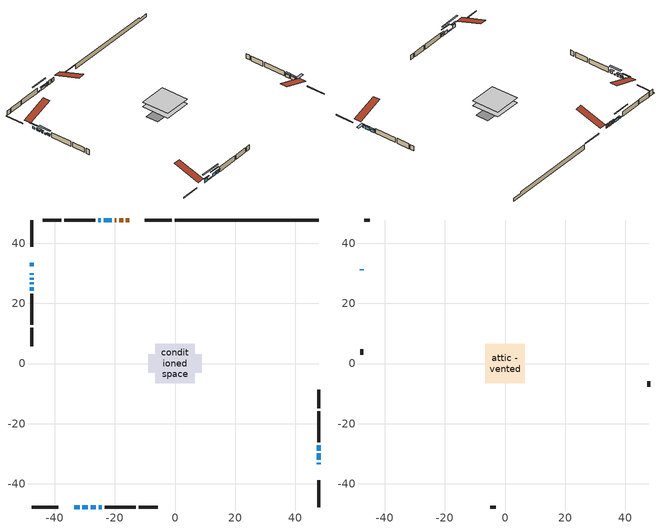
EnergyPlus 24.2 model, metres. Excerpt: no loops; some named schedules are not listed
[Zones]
conditioned space
 floor outside (Floor1 construction): -3.77,-3.77 -3.77,3.77 3.77,3.77 3.77,-3.77 z0.46
 floor adiabatic (AdiabaticFloorConstruction): -6.61,-6.61 -6.61,6.61 6.61,6.61 6.61,-6.61 z0.46
 floor foundation (Slab1 construction): -8.83,-3.14 -8.83,3.14 8.83,3.14 8.83,-3.14 z-1.83
 wall outside (RimJoist1 construction): -1.07,47.72 -10.04,47.72 / -47.72,-47.72 -38.75,-47.72 / -47.72,47.72 -47.72,38.75 / 47.72,-47.72 47.72,-38.75 z0.46:0.76
 wall outside (AdiabaticWallConstruction 1): -15.29,47.72 -16.34,47.72 / -17.26,47.72 -18.58,47.72 / -19.5,47.72 -20.12,47.72 z0.46:2.49
 wall outside (AdiabaticWallConstruction): 47.72,-33.49 47.72,-32.98 z0.46:2.09; -21.04,47.72 -23.72,47.72 / -47.72,28.6 -47.72,27.88 / -47.72,25.39 -47.72,24.17 z0.46:1.5; -33.49,-47.72 -31.69,-47.72 z0.46:2.14; -47.72,33.49 -47.72,32.27 z0.46:1.48; -24.64,47.72 -25.53,47.72 / -30.76,-47.72 -28.98,-47.72 / -47.72,26.96 -47.72,26.32 z0.46:1.02; -47.72,30.04 -47.72,29.52 / -25.34,-47.72 -24.32,-47.72 z0.46:1.38; 47.72,-32.06 47.72,-29.87 / 47.72,-28.94 47.72,-27.19 / -28.05,-47.72 -26.27,-47.72 z0.46:2.06
 wall outside (Wall1 construction): -26.46,47.72 -36.84,47.72 / -23.4,-47.72 -13.02,-47.72 / -47.72,23.24 -47.72,12.87 / 47.72,-26.26 47.72,-15.88 z0.46:2.9
 wall outside (Wall2 construction): -37.77,47.72 -44.05,47.72 / -12.09,-47.72 -5.81,-47.72 / -47.72,11.94 -47.72,5.66 / 47.72,-14.95 47.72,-8.68 z0.46:2.9
 wall foundation (FoundationWall1 construction): -0.14,47.72,-1.83 -0.14,47.72,0.46 42.93,47.72,0.46 42.93,47.72,-0.34 47.72,47.72,-0.34 47.72,47.72,-1.83
 window (WindowConstruction 7): 47.72,-33.49 47.72,-32.98 z0.46:2.08
 window (WindowConstruction 4): -21.04,47.72 -23.71,47.72 z0.46:1.5
 window (WindowConstruction 5): -33.49,-47.72 -31.69,-47.72 z0.46:2.14
 window (WindowConstruction 6): -47.72,33.49 -47.72,32.27 z0.46:1.47
 window (WindowConstruction 10): -24.64,47.72 -25.53,47.72 z0.46:1.02
 window (WindowConstruction 11): -30.76,-47.72 -28.98,-47.72 z0.46:1.02
 window (WindowConstruction 8): -47.72,30.03 -47.72,29.52 z0.46:1.37
 window (WindowConstruction 12): -47.72,28.6 -47.72,27.89 z0.46:1.5
 window (WindowConstruction 13): -47.72,26.96 -47.72,26.32 z0.46:1.02
 window (WindowConstruction): 47.72,-32.05 47.72,-29.87 z0.46:2.06
 window (WindowConstruction 1): 47.72,-28.94 47.72,-27.19 z0.46:2.06
 window (WindowConstruction 2): -28.05,-47.72 -26.27,-47.72 z0.46:2.06
 window (WindowConstruction 3): -47.72,25.39 -47.72,24.17 z0.46:1.5
 window (WindowConstruction 9): -25.34,-47.72 -24.32,-47.72 z0.46:1.37
 door (Door): -15.29,47.72 -16.34,47.72 z0.46:2.49
 door (Door 1): -17.26,47.72 -18.57,47.72 z0.46:2.49
 door (Door 2): -19.5,47.72 -20.11,47.72 z0.46:2.49
 ceiling adiabatic (AdiabaticFloorConstruction): 6.61,-6.61 6.61,6.61 -6.61,6.61 -6.61,-6.61 z0.46
attic - vented
 floor to conditioned space (Floor2 construction Reversed): -6.61,-6.61 -6.61,6.61 6.61,6.61 6.61,-6.61 z2.9
 wall outside (AdiabaticWallConstruction): -47.72,31.35 -47.72,30.96 z0.46:1.68
 wall outside (Wall3 construction): -44.97,47.72 -46.79,47.72 / -4.88,-47.72 -3.07,-47.72 / -47.72,4.73 -47.72,2.92 / 47.72,-7.75 47.72,-5.93 z0.46:2.9
 window (WindowConstruction 14): -47.72,31.34 -47.72,30.96 z0.46:1.68
 roof outside (Roof1 construction): -14.36,47.72,2.9 -14.36,34.83,7.19 -10.97,34.83,7.19 -10.97,47.72,2.9; -34.42,-47.72,2.9 -34.42,-34.83,7.19 -37.82,-34.83,7.19 -37.82,-47.72,2.9; -47.72,34.42,2.9 -34.83,34.42,7.19 -34.83,37.82,7.19 -47.72,37.82,2.9; 47.72,-34.42,2.9 34.83,-34.42,7.19 34.83,-37.82,7.19 47.72,-37.82,2.9
shading: 47.72,-32.69 47.72,-33.79 51.38,-33.79 51.38,-32.69 z2.38; -24.17,47.72 -20.58,47.72 -20.58,48.02 -24.17,48.02 z1.96; -31.08,-47.72 -34.1,-47.72 -34.1,-48.18 -31.08,-48.18 z2.75; -47.72,30.75 -47.72,35.01 -48.02,35.01 -48.02,30.75 z3; -29.49,47.72 -20.68,47.72 -20.68,48.02 -29.49,48.02 z4.98; -24.71,-47.72 -35.03,-47.72 -35.03,-48.18 -24.71,-48.18 z5.29; -47.72,28.92 -47.72,30.64 -48.48,30.64 -48.48,28.92 z1.98; -47.72,27.59 -47.72,28.89 -48.48,28.89 -48.48,27.59 z1.8; -47.72,23.58 -47.72,29.7 -48.48,29.7 -48.48,23.58 z3.76; 47.72,-29.57 47.72,-32.35 48.48,-32.35 48.48,-29.57 z2.36; 47.72,-26.89 47.72,-29.24 48.48,-29.24 48.48,-26.89 z2.36; -24.44,-47.72 -29.88,-47.72 -29.88,-48.18 -24.44,-48.18 z3.89; -47.72,23.87 -47.72,25.69 -48.48,25.69 -48.48,23.87 z1.8; -23.57,-47.72 -26.1,-47.72 -26.1,-48.18 -23.57,-48.18 z2.13
[Building]
Building 1: Terrain=Suburbs
[Site:Location]
Bathurst AP_NB: Latitude {deg}=47.63; Longitude {deg}=-65.74; Time Zone {hr}=-4; Elevation {m}=59; Keep Site Location Information=Yes
[Site:GroundTemperature:Shallow]
0.0375368, -2.14911, -2.32423, -1.28655, 2.87914, 7.02543, 10.62, 12.8971, 13.0906, 11.2385, 7.7356, 3.71651
[Site:WaterMainsTemperature]
Calculation Method=Schedule; Temperature Schedule=mains temperature schedule
[Material] Roughness=Rough; Thermal Absorptance=0.9
Name | Thickness {m} | Conductivity {W/m-K} | Density {kg/m3} | Specific Heat {J/kg-K} | Solar Absorptance | Visible Absorptance
asphalt or fiberglass shingles | 0.00635 | 0.162714 | 1121.4 | 1465.45 | 0.4 | 0.4
ceiling loosefill ins | 0.169333 | 0.0480833 | 16.02 | 1046.75 | 0.7 | 0.7
ceiling stud and cavity | 0.1397 | 0.117711 | 65.682 | 1177.47 | 0.7 | 0.7
concrete 4.0 in. | 0.1016 | 1.803125 | 2242.8 | 837.4 | 0.7 | 0.7
concrete 8.0 in. | 0.2032 | 1.803125 | 2242.8 | 837.4 | 0.7 | 0.7
door material | 0.04445 | 0.0451087 | 512.64 | 1214.23 | 0.7 | 0.7
exterior vertical ins | 0.0236627 | 0.029427 | 32.04 | 1214.23 | 0.7 | 0.7
floor covering | 0.0127 | 0.0433444 | 54.468 | 1339.84 | 0.6 | 0.6
floor rigid ins; wall rigid ins 1 | 0.512978 | 0.029427 | 32.04 | 1214.23 | 0.7 | 0.7
floor stud and cavity | 0.1397 | 0.076345 | 92.3553 | 1139.71 | 0.7 | 0.7
floor stud and cavity 1 | 0.1397 | 1.75129 | 37.0049 | 1207.88 | 0.7 | 0.7
furniture material conditioned space 1 | 0.1524 | 0.115458 | 640.8 | 1214.23 | 0.6 | 0.6
gypsum board | 0.0127 | 0.160291 | 801 | 837.4 | 0.6 | 0.6
gypsum board 1 | 0.0127 | 0.160291 | 801 | 837.4 | 0.7 | 0.7
osb sheathing 0.5 in. | 0.0127 | 0.115458 | 512.64 | 1214.23 | 0.7 | 0.7
osb sheathing 0.75 in. | 0.01905 | 0.115458 | 512.64 | 1214.23 | 0.7 | 0.7
osb sheathing 2.0 in. | 0.0508 | 0.115458 | 512.64 | 1214.23 | 0.7 | 0.7
rim joist stud and cavity | 0.0508 | 0.0878021 | 125.044 | 1163.47 | 0.6 | 0.6
wall rigid ins | 0.051816 | 0.029427 | 32.04 | 1214.23 | 0.7 | 0.7
wall stud and cavity | 0.1397 | 0.0917207 | 139.0536 | 1170.24 | 0.7 | 0.7
wall stud and cavity 1 | 0.1397 | 0.205543 | 139.0536 | 1170.24 | 0.7 | 0.7
wall stud and cavity 2 | 0.0889 | 6.9971 | 50.32683 | 1063.81 | 0.6 | 0.6
wall stud and cavity 3 | 0.0889 | 0.380278 | 52.3479 | 1209.89 | 0.7 | 0.7
wall stud and cavity 4 | 0.0889 | 0.391764 | 83.0341 | 1211.67 | 0.7 | 0.7
wood siding | 0.0254 | 0.102417 | 544.68 | 1172.36 | 0.4 | 0.4
wood siding 1 | 0.00254 | 0.102417 | 544.68 | 1172.36 | 0.4 | 0.4
wood siding 2; wood siding 3; wood siding 4 | 0.0254 | 0.102417 | 544.68 | 1172.36 | 0.7 | 0.7
[WindowMaterial:SimpleGlazingSystem]
Name | U-Factor {W/m2-K} | Solar Heat Gain Coefficient
WindowMaterial | 2.96619 | 0.58
WindowMaterial 1 | 2.94348 | 0.62
WindowMaterial 10 | 3.02126 | 0.5
WindowMaterial 11 | 3.07407 | 0.4
WindowMaterial 2 | 2.97698 | 0.56
WindowMaterial 3 | 2.99117 | 0.55
WindowMaterial 4 | 3.01275 | 0.52
WindowMaterial 5 | 2.94007 | 0.62
WindowMaterial 6 | 2.992306 | 0.55
WindowMaterial 7 | 3.02013 | 0.49
WindowMaterial 8 | 3.04681 | 0.44
WindowMaterial 9 | 3.04398 | 0.45
[Construction]
AdiabaticFloorConstruction: floor stud and cavity 1, floor rigid ins, osb sheathing 0.75 in., floor covering
AdiabaticWallConstruction: wood siding 3, wall rigid ins 1, wall stud and cavity 3, gypsum board
AdiabaticWallConstruction 1: wood siding 4, wall rigid ins 1, wall stud and cavity 3, gypsum board
Door; Door 1; Door 2: door material
Floor1 construction: floor stud and cavity, osb sheathing 0.75 in., floor covering
Floor2 construction Reversed: gypsum board, ceiling stud and cavity, ceiling loosefill ins
FoundationWall1 construction: concrete 8.0 in., gypsum board 1
furniture construction conditioned space 1: furniture material conditioned space 1
PartitionWallConstruction: gypsum board, wall stud and cavity 4, gypsum board
RimJoist1 construction: wood siding 2, osb sheathing 2.0 in., rim joist stud and cavity
Roof1 construction: asphalt or fiberglass shingles
Slab1 construction: concrete 4.0 in.
Wall1 construction: wood siding, osb sheathing 0.5 in., wall stud and cavity, gypsum board
Wall2 construction: wood siding, wall rigid ins, osb sheathing 0.5 in., wall stud and cavity 1, gypsum board
Wall3 construction: wood siding 1, wall stud and cavity 2
WindowConstruction: WindowMaterial
WindowConstruction 1: WindowMaterial 1
WindowConstruction 10; WindowConstruction 11: WindowMaterial 9
WindowConstruction 12: WindowMaterial 10
WindowConstruction 13: WindowMaterial 11
WindowConstruction 14; WindowConstruction 8; WindowConstruction 9: WindowMaterial 8
WindowConstruction 2: WindowMaterial 2
WindowConstruction 3: WindowMaterial 3
WindowConstruction 4: WindowMaterial 4
WindowConstruction 5: WindowMaterial 5
WindowConstruction 6: WindowMaterial 6
WindowConstruction 7: WindowMaterial 7
[Zone] Multiplier=1; Part of Total Floor Area=Yes
Name | Volume {m3}
attic - vented | 122.044
conditioned space | 726.8
[Space]
Name | Zone | Volume {m3}
attic - vented 1 | attic - vented | 122.044
conditioned space 1 | conditioned space | 726.8
[ZoneInfiltration:EffectiveLeakageArea]
infil attic - vented 1: Zone or Space=attic - vented 1; Schedule=Always On Discrete; Effective Air Leakage Area {cm2}=7001.2; Stack Coefficient=0.000468359; Wind Coefficient=1.46221e-05
[ZoneMixing]
whole house fan mix: Zone or Space=attic - vented; Schedule=Always On Continuous; Design Flow Rate Calculation Method=Flow/Zone; Design Flow Rate {m3/s}=0; Source Zone or Space=conditioned space
[SurfaceProperty:ExposedFoundationPerimeter]
Slab1: Exposed Perimeter Calculation Method=TotalExposedPerimeter; Total Exposed Perimeter {m}=47.855
[InternalMass] Zone or ZoneList=conditioned space; Space or SpaceList=conditioned space 1
Name | Construction | Surface Area {m2}
furniture mass conditioned space 1 | furniture construction conditioned space 1 | 137.06
partition wall mass | PartitionWallConstruction | 342.65
[Lights]
interior lighting: Zone or ZoneList or Space or SpaceList=conditioned space 1; Schedule=interior lighting schedule; Design Level Calculation Method=LightingLevel; Lighting Level {W}=343.2; Return Air Fraction=0; Fraction Radiant=0.6; Fraction Visible=0.2; Fraction Replaceable=1
[People]
occupants: Zone or ZoneList or Space or SpaceList=conditioned space 1; Number of People Schedule=occupants schedule; Number of People Calculation Method=People; Number of People=3; Fraction Radiant=0.314171; Sensible Heat Fraction=0.56303; Activity Level Schedule=occupants activity schedule; Carbon Dioxide Generation Rate {m3/s-W}=0; Enable ASHRAE 55 Comfort Warnings=No; Mean Radiant Temperature Calculation Type=EnclosureAveraged
[ElectricEquipment] Zone or ZoneList or Space or SpaceList=conditioned space 1; Design Level Calculation Method=EquipmentLevel
Name | Schedule | Design Level {W} | Fraction Latent | Fraction Radiant | Fraction Lost
clothes dryer | clothes dryer schedule | 140.772 | 0.015 | 0.081 | 0.85
clothes washer | clothes washer schedule | 32.1985 | 0.03 | 0.162 | 0.7
cooking range | cooking range schedule | 215.147 | 0.08 | 0.432 | 0.2
dishwasher | dishwasher schedule | 66.8632 | 0.3 | 0.18 | 0.4
fridge | fridge schedule | 72.9452 | 0 | 0.6 | 0
mech vent bath fan 0 | mech vent bath fan 0 schedule | 50.2 | 0 | 0 | 1
mech vent bath fan 1 | mech vent bath fan 1 schedule | 50.2 | 0 | 0 | 1
mech vent bath fan 2 | mech vent bath fan 2 schedule | 50.2 | 0 | 0 | 1
mech vent house fan | mech vent house fan schedule | 0 | 0 | 0 | 1
mech vent house fan cfis | mech vent house fan cfis schedule | 0 | 0 | 0 | 0
mech vent range fan 0 | mech vent range fan 0 schedule | 57 | 0 | 0 | 1
misc plug loads | misc plug loads schedule | 494.7 | 0.045 | 0.513 | 0.1
whole house fan | Always On Discrete | 0 | 0 | 0 | 1
[OtherEquipment] Zone or ZoneList or Space or SpaceList=conditioned space 1; Design Level Calculation Method=EquipmentLevel
Name | Fuel Type | Schedule | Design Level {W} | Fraction Latent | Fraction Radiant | Fraction Lost
clothes dryer 1 | Electricity | clothes dryer schedule | 0 | 0.015 | 0.081 | 0.85
cooking range 1 | Electricity | cooking range schedule | 0 | 0.08 | 0.432 | 0.2
general water use latent | None | general water use schedule | 62.594 | 1 | 0 | 0
general water use sensible | None | general water use schedule | -61.6891 | 0 | 0.6 | 0
mech vent house fan latent load | None | Always On Discrete | 0 | 1 | 0 | 0
mech vent house fan sensible load | None | Always On Discrete | 0 | 0 | 0 | 0
water heater energy adjustment1 | Electricity | Always On Discrete | 0.01 | 0 | 0 | 1
[ZoneInfiltration:DesignFlowRate] Zone or ZoneList or Space or SpaceList=conditioned space 1; Schedule=Always On Discrete; Design Flow Rate Calculation Method=Flow/Zone; Design Flow Rate {m3/s}=0
infil flow; natural vent flow; whole house fan flow
[ZoneControl:Thermostat]
conditioned space Thermostat: Zone or ZoneList=conditioned space; Control Type Schedule=conditioned space Thermostat Schedule; Control 1=conditioned space temperature setpoint; Temperature Difference Between Cutout And Setpoint {deltaC}=0
[ThermostatSetpoint:DualSetpoint]
conditioned space temperature setpoint: Heating Setpoint Temperature Schedule=heating setpoint; Cooling Setpoint Temperature Schedule=cooling setpoint
[Zone equipment]
conditioned space: electric baseboard
[Foundation:Kiva]
Foundation Kiva 1: Initial Indoor Air Temperature {C}=18; Wall Height Above Grade {m}=0.460004; Wall Depth Below Slab {m}=0.2032; Custom Block Material Name 1=exterior vertical ins; Custom Block Depth 1 {m}=2.28999; Custom Block X Position 1 {m}=0.2159; Custom Block Z Position 1 {m}=0
[Foundation:Kiva:Settings]
Soil Conductivity {W/m-K}=0.849921; Soil Density {kg/m3}=1842.3; Soil Specific Heat {J/kg-K}=418.7; Ground Solar Absorptivity=0.9; Ground Thermal Absorptivity=0.9; Ground Surface Roughness {m}=0.03; Far-Field Width {m}=40; Deep-Ground Boundary Condition=ZeroFlux; Deep-Ground Depth {m}=40; Minimum Cell Dimension {m}=0.2; Maximum Cell Growth Coefficient=3; Simulation Timestep=Timestep
[Exterior:Lights]
exterior lighting: Schedule=exterior lighting schedule; Design Level {W}=75.6
[EnergyManagementSystem:Sensor] Output:Variable or Output:Meter Index Key=conditioned space
Name | Output:Variable or Output:Meter
conditioned_space_clg_unmet_s | Zone Cooling Setpoint Not Met Time
conditioned_space_htg_unmet_s | Zone Heating Setpoint Not Met Time
fridge_tin_s; tin_s; tin_s_1 | Zone Mean Air Temperature
tout_s | Zone Outdoor Air Drybulb Temperature
win_s | Zone Air Humidity Ratio
[Schedule:Constant]
Name | Hourly Value
Always On Continuous; mech vent house fan schedule; mech vent house fan cfis schedule; Always On Discrete | 1
occupants activity schedule | 117.228
fridge schedule | 0
[Schedule:Week:Daily]
interior lighting schedule Week Rule - Jan1-Jan27: interior lighting schedule day, interior lighting schedule day, interior lighting schedule day, interior lighting schedule day, interior lighting schedule day, interior lighting schedule day, interior lighting schedule day, interior lighting schedule default day, interior lighting schedule default day, interior lighting schedule default day, interior lighting schedule default day, interior lighting schedule default day
interior lighting schedule Week Rule - Jan28-Feb3: interior lighting schedule day, interior lighting schedule day, interior lighting schedule day, interior lighting schedule day, interior lighting schedule day 1, interior lighting schedule day 1, interior lighting schedule day 1, interior lighting schedule default day, interior lighting schedule default day, interior lighting schedule default day, interior lighting schedule default day, interior lighting schedule default day
interior lighting schedule Week Rule - Feb4-Feb24: interior lighting schedule day 1, interior lighting schedule day 1, interior lighting schedule day 1, interior lighting schedule day 1, interior lighting schedule day 1, interior lighting schedule day 1, interior lighting schedule day 1, interior lighting schedule default day, interior lighting schedule default day, interior lighting schedule default day, interior lighting schedule default day, interior lighting schedule default day
interior lighting schedule Week Rule - Feb25-Mar3: interior lighting schedule day 1, interior lighting schedule day 1, interior lighting schedule day 1, interior lighting schedule day 1, interior lighting schedule day 2, interior lighting schedule day 2, interior lighting schedule day 2, interior lighting schedule default day, interior lighting schedule default day, interior lighting schedule default day, interior lighting schedule default day, interior lighting schedule default day
interior lighting schedule Week Rule - Mar4-Mar31: interior lighting schedule day 2, interior lighting schedule day 2, interior lighting schedule day 2, interior lighting schedule day 2, interior lighting schedule day 2, interior lighting schedule day 2, interior lighting schedule day 2, interior lighting schedule default day, interior lighting schedule default day, interior lighting schedule default day, interior lighting schedule default day, interior lighting schedule default day
interior lighting schedule Week Rule - Apr1-Apr28: interior lighting schedule day 3, interior lighting schedule day 3, interior lighting schedule day 3, interior lighting schedule day 3, interior lighting schedule day 3, interior lighting schedule day 3, interior lighting schedule day 3, interior lighting schedule default day, interior lighting schedule default day, interior lighting schedule default day, interior lighting schedule default day, interior lighting schedule default day
interior lighting schedule Week Rule - Apr29-May5: interior lighting schedule day 3, interior lighting schedule day 3, interior lighting schedule day 4, interior lighting schedule day 4, interior lighting schedule day 4, interior lighting schedule day 4, interior lighting schedule day 4, interior lighting schedule default day, interior lighting schedule default day, interior lighting schedule default day, interior lighting schedule default day, interior lighting schedule default day
interior lighting schedule Week Rule - May6-May26: interior lighting schedule day 4, interior lighting schedule day 4, interior lighting schedule day 4, interior lighting schedule day 4, interior lighting schedule day 4, interior lighting schedule day 4, interior lighting schedule day 4, interior lighting schedule default day, interior lighting schedule default day, interior lighting schedule default day, interior lighting schedule default day, interior lighting schedule default day
interior lighting schedule Week Rule - May27-Jun2: interior lighting schedule day 4, interior lighting schedule day 4, interior lighting schedule day 4, interior lighting schedule day 4, interior lighting schedule day 4, interior lighting schedule day 5, interior lighting schedule day 5, interior lighting schedule default day, interior lighting schedule default day, interior lighting schedule default day, interior lighting schedule default day, interior lighting schedule default day
interior lighting schedule Week Rule - Jun3-Jun30: interior lighting schedule day 5, interior lighting schedule day 5, interior lighting schedule day 5, interior lighting schedule day 5, interior lighting schedule day 5, interior lighting schedule day 5, interior lighting schedule day 5, interior lighting schedule default day, interior lighting schedule default day, interior lighting schedule default day, interior lighting schedule default day, interior lighting schedule default day
interior lighting schedule Week Rule - Jul1-Jul28: interior lighting schedule day 6, interior lighting schedule day 6, interior lighting schedule day 6, interior lighting schedule day 6, interior lighting schedule day 6, interior lighting schedule day 6, interior lighting schedule day 6, interior lighting schedule default day, interior lighting schedule default day, interior lighting schedule default day, interior lighting schedule default day, interior lighting schedule default day
interior lighting schedule Week Rule - Jul29-Aug4: interior lighting schedule day 6, interior lighting schedule day 6, interior lighting schedule day 6, interior lighting schedule day 7, interior lighting schedule day 7, interior lighting schedule day 7, interior lighting schedule day 7, interior lighting schedule default day, interior lighting schedule default day, interior lighting schedule default day, interior lighting schedule default day, interior lighting schedule default day
interior lighting schedule Week Rule - Aug5-Aug25: interior lighting schedule day 7, interior lighting schedule day 7, interior lighting schedule day 7, interior lighting schedule day 7, interior lighting schedule day 7, interior lighting schedule day 7, interior lighting schedule day 7, interior lighting schedule default day, interior lighting schedule default day, interior lighting schedule default day, interior lighting schedule default day, interior lighting schedule default day
interior lighting schedule Week Rule - Aug26-Sep1: interior lighting schedule day 7, interior lighting schedule day 7, interior lighting schedule day 7, interior lighting schedule day 7, interior lighting schedule day 7, interior lighting schedule day 7, interior lighting schedule day 8, interior lighting schedule default day, interior lighting schedule default day, interior lighting schedule default day, interior lighting schedule default day, interior lighting schedule default day
interior lighting schedule Week Rule - Sep2-Sep29: interior lighting schedule day 8, interior lighting schedule day 8, interior lighting schedule day 8, interior lighting schedule day 8, interior lighting schedule day 8, interior lighting schedule day 8, interior lighting schedule day 8, interior lighting schedule default day, interior lighting schedule default day, interior lighting schedule default day, interior lighting schedule default day, interior lighting schedule default day
interior lighting schedule Week Rule - Sep30-Oct6: interior lighting schedule day 8, interior lighting schedule day 9, interior lighting schedule day 9, interior lighting schedule day 9, interior lighting schedule day 9, interior lighting schedule day 9, interior lighting schedule day 9, interior lighting schedule default day, interior lighting schedule default day, interior lighting schedule default day, interior lighting schedule default day, interior lighting schedule default day
interior lighting schedule Week Rule - Oct7-Oct27: interior lighting schedule day 9, interior lighting schedule day 9, interior lighting schedule day 9, interior lighting schedule day 9, interior lighting schedule day 9, interior lighting schedule day 9, interior lighting schedule day 9, interior lighting schedule default day, interior lighting schedule default day, interior lighting schedule default day, interior lighting schedule default day, interior lighting schedule default day
interior lighting schedule Week Rule - Oct28-Nov3: interior lighting schedule day 9, interior lighting schedule day 9, interior lighting schedule day 9, interior lighting schedule day 9, interior lighting schedule day 10, interior lighting schedule day 10, interior lighting schedule day 10, interior lighting schedule default day, interior lighting schedule default day, interior lighting schedule default day, interior lighting schedule default day, interior lighting schedule default day
interior lighting schedule Week Rule - Nov4-Nov24: interior lighting schedule day 10, interior lighting schedule day 10, interior lighting schedule day 10, interior lighting schedule day 10, interior lighting schedule day 10, interior lighting schedule day 10, interior lighting schedule day 10, interior lighting schedule default day, interior lighting schedule default day, interior lighting schedule default day, interior lighting schedule default day, interior lighting schedule default day
interior lighting schedule Week Rule - Nov25-Dec1: interior lighting schedule day 10, interior lighting schedule day 10, interior lighting schedule day 10, interior lighting schedule day 10, interior lighting schedule day 10, interior lighting schedule day 10, interior lighting schedule day 11, interior lighting schedule default day, interior lighting schedule default day, interior lighting schedule default day, interior lighting schedule default day, interior lighting schedule default day
interior lighting schedule Week Rule - Dec2-Dec31: interior lighting schedule day 11, interior lighting schedule day 11, interior lighting schedule day 11, interior lighting schedule day 11, interior lighting schedule day 11, interior lighting schedule day 11, interior lighting schedule day 11, interior lighting schedule default day, interior lighting schedule default day, interior lighting schedule default day, interior lighting schedule default day, interior lighting schedule default day
occupants schedule Week Rule - Jan1-Dec31: occupants schedule day, occupants schedule day, occupants schedule day, occupants schedule day, occupants schedule day, occupants schedule day, occupants schedule day, occupants schedule default day, occupants schedule default day, occupants schedule default day, occupants schedule default day, occupants schedule default day
clothes dryer schedule Week Rule - Jan1-Dec31: clothes dryer schedule day, clothes dryer schedule day, clothes dryer schedule day, clothes dryer schedule day, clothes dryer schedule day, clothes dryer schedule day, clothes dryer schedule day, clothes dryer schedule default day, clothes dryer schedule default day, clothes dryer schedule default day, clothes dryer schedule default day, clothes dryer schedule default day
clothes washer schedule Week Rule - Jan1-Dec31: clothes washer schedule day, clothes washer schedule day, clothes washer schedule day, clothes washer schedule day, clothes washer schedule day, clothes washer schedule day, clothes washer schedule day, clothes washer schedule default day, clothes washer schedule default day, clothes washer schedule default day, clothes washer schedule default day, clothes washer schedule default day
cooking range schedule Week Rule - Jan1-Dec31: cooking range schedule day, cooking range schedule day, cooking range schedule day, cooking range schedule day, cooking range schedule day, cooking range schedule day, cooking range schedule day, cooking range schedule default day, cooking range schedule default day, cooking range schedule default day, cooking range schedule default day, cooking range schedule default day
dishwasher schedule Week Rule - Jan1-Dec31: dishwasher schedule day, dishwasher schedule day, dishwasher schedule day, dishwasher schedule day, dishwasher schedule day, dishwasher schedule day, dishwasher schedule day, dishwasher schedule default day, dishwasher schedule default day, dishwasher schedule default day, dishwasher schedule default day, dishwasher schedule default day
mech vent bath fan 0 schedule Week Rule - Jan1-Dec31: mech vent bath fan 0 schedule day, mech vent bath fan 0 schedule day, mech vent bath fan 0 schedule day, mech vent bath fan 0 schedule day, mech vent bath fan 0 schedule day, mech vent bath fan 0 schedule day, mech vent bath fan 0 schedule day, mech vent bath fan 0 schedule default day, mech vent bath fan 0 schedule default day, mech vent bath fan 0 schedule default day, mech vent bath fan 0 schedule default day, mech vent bath fan 0 schedule default day
mech vent bath fan 1 schedule Week Rule - Jan1-Dec31: mech vent bath fan 1 schedule day, mech vent bath fan 1 schedule day, mech vent bath fan 1 schedule day, mech vent bath fan 1 schedule day, mech vent bath fan 1 schedule day, mech vent bath fan 1 schedule day, mech vent bath fan 1 schedule day, mech vent bath fan 1 schedule default day, mech vent bath fan 1 schedule default day, mech vent bath fan 1 schedule default day, mech vent bath fan 1 schedule default day, mech vent bath fan 1 schedule default day
mech vent bath fan 2 schedule Week Rule - Jan1-Dec31: mech vent bath fan 2 schedule day, mech vent bath fan 2 schedule day, mech vent bath fan 2 schedule day, mech vent bath fan 2 schedule day, mech vent bath fan 2 schedule day, mech vent bath fan 2 schedule day, mech vent bath fan 2 schedule day, mech vent bath fan 2 schedule default day, mech vent bath fan 2 schedule default day, mech vent bath fan 2 schedule default day, mech vent bath fan 2 schedule default day, mech vent bath fan 2 schedule default day
mech vent range fan 0 schedule Week Rule - Jan1-Dec31: mech vent range fan 0 schedule day, mech vent range fan 0 schedule day, mech vent range fan 0 schedule day, mech vent range fan 0 schedule day, mech vent range fan 0 schedule day, mech vent range fan 0 schedule day, mech vent range fan 0 schedule day, mech vent range fan 0 schedule default day, mech vent range fan 0 schedule default day, mech vent range fan 0 schedule default day, mech vent range fan 0 schedule default day, mech vent range fan 0 schedule default day
misc plug loads schedule Week Rule - Jan1-Dec31: misc plug loads schedule day, misc plug loads schedule day, misc plug loads schedule day, misc plug loads schedule day, misc plug loads schedule day, misc plug loads schedule day, misc plug loads schedule day, misc plug loads schedule default day, misc plug loads schedule default day, misc plug loads schedule default day, misc plug loads schedule default day, misc plug loads schedule default day
general water use schedule Week Rule - Jan1-Dec31: general water use schedule day, general water use schedule day, general water use schedule day, general water use schedule day, general water use schedule day, general water use schedule day, general water use schedule day, general water use schedule default day, general water use schedule default day, general water use schedule default day, general water use schedule default day, general water use schedule default day
exterior lighting schedule Week Rule - Jan1-Jan27: exterior lighting schedule day, exterior lighting schedule day, exterior lighting schedule day, exterior lighting schedule day, exterior lighting schedule day, exterior lighting schedule day, exterior lighting schedule day, exterior lighting schedule default day, exterior lighting schedule default day, exterior lighting schedule default day, exterior lighting schedule default day, exterior lighting schedule default day
exterior lighting schedule Week Rule - Jan28-Feb3: exterior lighting schedule day, exterior lighting schedule day, exterior lighting schedule day, exterior lighting schedule day, exterior lighting schedule day 1, exterior lighting schedule day 1, exterior lighting schedule day 1, exterior lighting schedule default day, exterior lighting schedule default day, exterior lighting schedule default day, exterior lighting schedule default day, exterior lighting schedule default day
exterior lighting schedule Week Rule - Feb4-Feb24: exterior lighting schedule day 1, exterior lighting schedule day 1, exterior lighting schedule day 1, exterior lighting schedule day 1, exterior lighting schedule day 1, exterior lighting schedule day 1, exterior lighting schedule day 1, exterior lighting schedule default day, exterior lighting schedule default day, exterior lighting schedule default day, exterior lighting schedule default day, exterior lighting schedule default day
exterior lighting schedule Week Rule - Feb25-Mar3: exterior lighting schedule day 1, exterior lighting schedule day 1, exterior lighting schedule day 1, exterior lighting schedule day 1, exterior lighting schedule day 2, exterior lighting schedule day 2, exterior lighting schedule day 2, exterior lighting schedule default day, exterior lighting schedule default day, exterior lighting schedule default day, exterior lighting schedule default day, exterior lighting schedule default day
exterior lighting schedule Week Rule - Mar4-Mar31: exterior lighting schedule day 2, exterior lighting schedule day 2, exterior lighting schedule day 2, exterior lighting schedule day 2, exterior lighting schedule day 2, exterior lighting schedule day 2, exterior lighting schedule day 2, exterior lighting schedule default day, exterior lighting schedule default day, exterior lighting schedule default day, exterior lighting schedule default day, exterior lighting schedule default day
exterior lighting schedule Week Rule - Apr1-Apr28: exterior lighting schedule day 3, exterior lighting schedule day 3, exterior lighting schedule day 3, exterior lighting schedule day 3, exterior lighting schedule day 3, exterior lighting schedule day 3, exterior lighting schedule day 3, exterior lighting schedule default day, exterior lighting schedule default day, exterior lighting schedule default day, exterior lighting schedule default day, exterior lighting schedule default day
exterior lighting schedule Week Rule - Apr29-May5: exterior lighting schedule day 3, exterior lighting schedule day 3, exterior lighting schedule day 4, exterior lighting schedule day 4, exterior lighting schedule day 4, exterior lighting schedule day 4, exterior lighting schedule day 4, exterior lighting schedule default day, exterior lighting schedule default day, exterior lighting schedule default day, exterior lighting schedule default day, exterior lighting schedule default day
exterior lighting schedule Week Rule - May6-May26: exterior lighting schedule day 4, exterior lighting schedule day 4, exterior lighting schedule day 4, exterior lighting schedule day 4, exterior lighting schedule day 4, exterior lighting schedule day 4, exterior lighting schedule day 4, exterior lighting schedule default day, exterior lighting schedule default day, exterior lighting schedule default day, exterior lighting schedule default day, exterior lighting schedule default day
exterior lighting schedule Week Rule - May27-Jun2: exterior lighting schedule day 4, exterior lighting schedule day 4, exterior lighting schedule day 4, exterior lighting schedule day 4, exterior lighting schedule day 4, exterior lighting schedule day 5, exterior lighting schedule day 5, exterior lighting schedule default day, exterior lighting schedule default day, exterior lighting schedule default day, exterior lighting schedule default day, exterior lighting schedule default day
[Schedule:Year]
interior lighting schedule: interior lighting schedule Week Rule - Jan1-Jan27, 1, 1, 1, 27, interior lighting schedule Week Rule - Jan28-Feb3, 1, 28, 2, 3, interior lighting schedule Week Rule - Feb4-Feb24, 2, 4, 2, 24, interior lighting schedule Week Rule - Feb25-Mar3, 2, 25, 3, 3, interior lighting schedule Week Rule - Mar4-Mar31, 3, 4, 3, 31, interior lighting schedule Week Rule - Apr1-Apr28, 4, 1, 4, 28, interior lighting schedule Week Rule - Apr29-May5, 4, 29, 5, 5, interior lighting schedule Week Rule - May6-May26, 5, 6, 5, 26, interior lighting schedule Week Rule - May27-Jun2, 5, 27, 6, 2, interior lighting schedule Week Rule - Jun3-Jun30, 6, 3, 6, 30, interior lighting schedule Week Rule - Jul1-Jul28, 7, 1, 7, 28, interior lighting schedule Week Rule - Jul29-Aug4, 7, 29, 8, 4, interior lighting schedule Week Rule - Aug5-Aug25, 8, 5, 8, 25, interior lighting schedule Week Rule - Aug26-Sep1, 8, 26, 9, 1, interior lighting schedule Week Rule - Sep2-Sep29, 9, 2, 9, 29, interior lighting schedule Week Rule - Sep30-Oct6, 9, 30, 10, 6, interior lighting schedule Week Rule - Oct7-Oct27, 10, 7, 10, 27, interior lighting schedule Week Rule - Oct28-Nov3, 10, 28, 11, 3, interior lighting schedule Week Rule - Nov4-Nov24, 11, 4, 11, 24, interior lighting schedule Week Rule - Nov25-Dec1, 11, 25, 12, 1, interior lighting schedule Week Rule - Dec2-Dec31, 12, 2, 12, 31
occupants schedule: occupants schedule Week Rule - Jan1-Dec31, 1, 1, 12, 31
clothes dryer schedule: clothes dryer schedule Week Rule - Jan1-Dec31, 1, 1, 12, 31
clothes washer schedule: clothes washer schedule Week Rule - Jan1-Dec31, 1, 1, 12, 31
cooking range schedule: cooking range schedule Week Rule - Jan1-Dec31, 1, 1, 12, 31
dishwasher schedule: dishwasher schedule Week Rule - Jan1-Dec31, 1, 1, 12, 31
mech vent bath fan 0 schedule: mech vent bath fan 0 schedule Week Rule - Jan1-Dec31, 1, 1, 12, 31
mech vent bath fan 1 schedule: mech vent bath fan 1 schedule Week Rule - Jan1-Dec31, 1, 1, 12, 31
mech vent bath fan 2 schedule: mech vent bath fan 2 schedule Week Rule - Jan1-Dec31, 1, 1, 12, 31
mech vent range fan 0 schedule: mech vent range fan 0 schedule Week Rule - Jan1-Dec31, 1, 1, 12, 31
misc plug loads schedule: misc plug loads schedule Week Rule - Jan1-Dec31, 1, 1, 12, 31
general water use schedule: general water use schedule Week Rule - Jan1-Dec31, 1, 1, 12, 31
exterior lighting schedule: exterior lighting schedule Week Rule - Jan1-Jan27, 1, 1, 1, 27, exterior lighting schedule Week Rule - Jan28-Feb3, 1, 28, 2, 3, exterior lighting schedule Week Rule - Feb4-Feb24, 2, 4, 2, 24, exterior lighting schedule Week Rule - Feb25-Mar3, 2, 25, 3, 3, exterior lighting schedule Week Rule - Mar4-Mar31, 3, 4, 3, 31, exterior lighting schedule Week Rule - Apr1-Apr28, 4, 1, 4, 28, exterior lighting schedule Week Rule - Apr29-May5, 4, 29, 5, 5, exterior lighting schedule Week Rule - May6-May26, 5, 6, 5, 26, exterior lighting schedule Week Rule - May27-Jun2, 5, 27, 6, 2, exterior lighting schedule Week Rule - Jun3-Jun30, 6, 3, 6, 30, exterior lighting schedule Week Rule - Jul1-Jul28, 7, 1, 7, 28, exterior lighting schedule Week Rule - Jul29-Aug4, 7, 29, 8, 4, exterior lighting schedule Week Rule - Aug5-Aug25, 8, 5, 8, 25, exterior lighting schedule Week Rule - Aug26-Sep1, 8, 26, 9, 1, exterior lighting schedule Week Rule - Sep2-Sep29, 9, 2, 9, 29, exterior lighting schedule Week Rule - Sep30-Oct6, 9, 30, 10, 6, exterior lighting schedule Week Rule - Oct7-Oct27, 10, 7, 10, 27, exterior lighting schedule Week Rule - Oct28-Nov3, 10, 28, 11, 3, exterior lighting schedule Week Rule - Nov4-Nov24, 11, 4, 11, 24, exterior lighting schedule Week Rule - Nov25-Dec1, 11, 25, 12, 1, exterior lighting schedule Week Rule - Dec2-Dec31, 12, 2, 12, 31
[Schedule:Compact]
conditioned space Thermostat Schedule: Through: 12/31, For: AllDays, Until: 24:00, 4
mains temperature schedule: Through: 01/01, For: AllDays, Until: 24:00, 5.18111, Through: 01/02, For: AllDays, Until: 24:00, 5.11, Through: 01/03, For: AllDays, Until: 24:00, 5.04056, Through: 01/04, For: AllDays, Until: 24:00, 4.97167, Through: 01/05, For: AllDays, Until: 24:00, 4.90389, Through: 01/06, For: AllDays, Until: 24:00, 4.83722, Through: 01/07, For: AllDays, Until: 24:00, 4.77167, Through: 01/08, For: AllDays, Until: 24:00, 4.70722, Through: 01/09, For: AllDays, Until: 24:00, 4.64389, Through: 01/10, For: AllDays, Until: 24:00, 4.58167, Through: 01/11, For: AllDays, Until: 24:00, 4.52056, Through: 01/12, For: AllDays, Until: 24:00, 4.46111, Through: 01/13, For: AllDays, Until: 24:00, 4.40222, Through: 01/14, For: AllDays, Until: 24:00, 4.345, Through: 01/15, For: AllDays, Until: 24:00, 4.28889, Through: 01/16, For: AllDays, Until: 24:00, 4.23389, Through: 01/17, For: AllDays, Until: 24:00, 4.18056, Through: 01/18, For: AllDays, Until: 24:00, 4.12833, Through: 01/19, For: AllDays, Until: 24:00, 4.07722, Through: 01/20, For: AllDays, Until: 24:00, 4.02778, Through: 01/21, For: AllDays, Until: 24:00, 3.97944, Through: 01/22, For: AllDays, Until: 24:00, 3.93222, Through: 01/23, For: AllDays, Until: 24:00, 3.88667, Through: 01/24, For: AllDays, Until: 24:00, 3.84278, Through: 01/25, For: AllDays, Until: 24:00, 3.8, Through: 01/26, For: AllDays, Until: 24:00, 3.75889, Through: 01/27, For: AllDays, Until: 24:00, 3.71889, Through: 01/28, For: AllDays, Until: 24:00, 3.68, Through: 01/29, For: AllDays, Until: 24:00, 3.64333, Through: 01/30, For: AllDays, Until: 24:00, 3.60722, Through: 01/31, For: AllDays, Until: 24:00, 3.57333, Through: 02/01, For: AllDays, Until: 24:00, 3.54056, Through: 02/02, For: AllDays, Until: 24:00, 3.50944, Through: 02/03, For: AllDays, Until: 24:00, 3.48, Through: 02/04, For: AllDays, Until: 24:00, 3.45167, Through: 02/05, For: AllDays, Until: 24:00, 3.425, Through: 02/06, For: AllDays, Until: 24:00, 3.39944, Through: 02/07, For: AllDays, Until: 24:00, 3.37611, Through: 02/08, For: AllDays, Until: 24:00, 3.35389, Through: 02/09, For: AllDays, Until: 24:00, 3.33333, Through: 02/10, For: AllDays, Until: 24:00, 3.31444, Through: 02/11, For: AllDays, Until: 24:00, 3.29667, Through: 02/12, For: AllDays, Until: 24:00, 3.28111, Through: 02/13, For: AllDays, Until: 24:00, 3.26667, Through: 02/14, For: AllDays, Until: 24:00, 3.25389, Through: 02/15, For: AllDays, Until: 24:00, 3.24278, Through: 02/16, For: AllDays, Until: 24:00, 3.23278, Through: 02/17, For: AllDays, Until: 24:00, 3.225, Through: 02/18, For: AllDays, Until: 24:00, 3.21833, Through: 02/19, For: AllDays, Until: 24:00, 3.21333, Through: 02/20, For: AllDays, Until: 24:00, 3.21, Through: 02/21, For: AllDays, Until: 24:00, 3.20833, Through: 02/22, For: AllDays, Until: 24:00, 3.20833, Through: 02/23, For: AllDays, Until: 24:00, 3.20944, Through: 02/24, For: AllDays, Until: 24:00, 3.21278, Through: 02/25, For: AllDays, Until: 24:00, 3.21722, Through: 02/26, For: AllDays, Until: 24:00, 3.22333, Through: 02/27, For: AllDays, Until: 24:00, 3.23111, Through: 02/28, For: AllDays, Until: 24:00, 3.24056, Through: 03/01, For: AllDays, Until: 24:00, 3.25111, Through: 03/02, For: AllDays, Until: 24:00, 3.26389, Through: 03/03, For: AllDays, Until: 24:00, 3.27778, Through: 03/04, For: AllDays, Until: 24:00, 3.29333, Through: 03/05, For: AllDays, Until: 24:00, 3.31056, Through: 03/06, For: AllDays, Until: 24:00, 3.32944, Through: 03/07, For: AllDays, Until: 24:00, 3.34944, Through: 03/08, For: AllDays, Until: 24:00, 3.37111, Through: 03/09, For: AllDays, Until: 24:00, 3.39444, Through: 03/10, For: AllDays, Until: 24:00, 3.41944, Through: 03/11, For: AllDays, Until: 24:00, 3.44611, Through: 03/12, For: AllDays, Until: 24:00, 3.47389, Through: 03/13, For: AllDays, Until: 24:00, 3.50333, Through: 03/14, For: AllDays, Until: 24:00, 3.53389, Through: 03/15, For: AllDays, Until: 24:00, 3.56667, Through: 03/16, For: AllDays, Until: 24:00, 3.60056, Through: 03/17, For: AllDays, Until: 24:00, 3.63556, Through: 03/18, For: AllDays, Until: 24:00, 3.67222, Through: 03/19, For: AllDays, Until: 24:00, 3.71056, Through: 03/20, For: AllDays, Until: 24:00, 3.75056, Through: 03/21, For: AllDays, Until: 24:00, 3.79111, Through: 03/22, For: AllDays, Until: 24:00, 3.83389, Through: 03/23, For: AllDays, Until: 24:00, 3.87778, Through: 03/24, For: AllDays, Until: 24:00, 3.92278, Through: 03/25, For: AllDays, Until: 24:00, 3.96944, Through: 03/26, For: AllDays, Until: 24:00, 4.01778, Through: 03/27, For: AllDays, Until: 24:00, 4.06722, Through: 03/28, For: AllDays, Until: 24:00, 4.11778, Through: 03/29, For: AllDays, Until: 24:00, 4.16944, Through: 03/30, For: AllDays, Until: 24:00, 4.22278, Through: 03/31, For: AllDays, Until: 24:00, 4.27778, Through: 04/01, For: AllDays, Until: 24:00, 4.33333, Through: 04/02, For: AllDays, Until: 24:00, 4.39056, Through: 04/03, For: AllDays, Until: 24:00, 4.44889, Through: 04/04, For: AllDays, Until: 24:00, 4.50833, Through: 04/05, For: AllDays, Until: 24:00, 4.56889, Through: 04/06, For: AllDays, Until: 24:00, 4.63111, Through: 04/07, For: AllDays, Until: 24:00, 4.69389, Through: 04/08, For: AllDays, Until: 24:00, 4.75833, Through: 04/09, For: AllDays, Until: 24:00, 4.82333, Through: 04/10, For: AllDays, Until: 24:00, 4.89, Through: 04/11, For: AllDays, Until: 24:00, 4.95778, Through: 04/12, For: AllDays, Until: 24:00, 5.02611, Through: 04/13, For: AllDays, Until: 24:00, 5.09556, Through: 04/14, For: AllDays, Until: 24:00, 5.16667, Through: 04/15, For: AllDays, Until: 24:00, 5.23833, Through: 04/16, For: AllDays, Until: 24:00, 5.31056, Through: 04/17, For: AllDays, Until: 24:00, 5.38444, Through: 04/18, For: AllDays, Until: 24:00, 5.45889, Through: 04/19, For: AllDays, Until: 24:00, 5.53444, Through: 04/20, For: AllDays, Until: 24:00, 5.61056, Through: 04/21, For: AllDays, Until: 24:00, 5.68778, Through: 04/22, For: AllDays, Until: 24:00, 5.76611, Through: 04/23, For: AllDays, Until: 24:00, 5.845, Through: 04/24, For: AllDays, Until: 24:00, 5.92444, Through: 04/25, For: AllDays, Until: 24:00, 6.005, Through: 04/26, For: AllDays, Until: 24:00, 6.08667, Through: 04/27, For: AllDays, Until: 24:00, 6.16833, Through: 04/28, For: AllDays, Until: 24:00, 6.25111, Through: 04/29, For: AllDays, Until: 24:00, 6.33444, Through: 04/30, For: AllDays, Until: 24:00, 6.41833, Through: 05/01, For: AllDays, Until: 24:00, 6.50333, Through: 05/02, For: AllDays, Until: 24:00, 6.58833, Through: 05/03, For: AllDays, Until: 24:00, 6.67444, Through: 05/04, For: AllDays, Until: 24:00, 6.76056, Through: 05/05, For: AllDays, Until: 24:00, 6.84778, Through: 05/06, For: AllDays, Until: 24:00, 6.935, Through: 05/07, For: AllDays, Until: 24:00, 7.02278, Through: 05/08, For: AllDays, Until: 24:00, 7.11111, Through: 05/09, For: AllDays, Until: 24:00, 7.2, Through: 05/10, For: AllDays, Until: 24:00, 7.28944, Through: 05/11, For: AllDays, Until: 24:00, 7.37889, Through: 05/12, For: AllDays, Until: 24:00, 7.46889, Through: 05/13, For: AllDays, Until: 24:00, 7.55889, Through: 05/14, For: AllDays, Until: 24:00, 7.64944, Through: 05/15, For: AllDays, Until: 24:00, 7.74056, Through: 05/16, For: AllDays, Until: 24:00, 7.83111, Through: 05/17, For: AllDays, Until: 24:00, 7.92278, Through: 05/18, For: AllDays, Until: 24:00, 8.01389, Through: 05/19, For: AllDays, Until: 24:00, 8.10556, Through: 05/20, For: AllDays, Until: 24:00, 8.19722, Through: 05/21, For: AllDays, Until: 24:00, 8.28944, Through: 05/22, For: AllDays, Until: 24:00, 8.38111, Through: 05/23, For: AllDays, Until: 24:00, 8.47333, Through: 05/24, For: AllDays, Until: 24:00, 8.565, Through: 05/25, For: AllDays, Until: 24:00, 8.65722, Through: 05/26, For: AllDays, Until: 24:00, 8.74889, Through: 05/27, For: AllDays, Until: 24:00, 8.84111, Through: 05/28, For: AllDays, Until: 24:00, 8.93278, Through: 05/29, For: AllDays, Until: 24:00, 9.02444, Through: 05/30, For: AllDays, Until: 24:00, 9.11611, Through: 05/31, For: AllDays, Until: 24:00, 9.20722, Through: 06/01, For: AllDays, Until: 24:00, 9.29889, Through: 06/02, For: AllDays, Until: 24:00, 9.38944, Through: 06/03, For: AllDays, Until: 24:00, 9.48056, Through: 06/04, For: AllDays, Until: 24:00, 9.57111, Through: 06/05, For: AllDays, Until: 24:00, 9.66111, Through: 06/06, For: AllDays, Until: 24:00, 9.75111, Through: 06/07, For: AllDays, Until: 24:00, 9.84056, Through: 06/08, For: AllDays, Until: 24:00, 9.92944, Through: 06/09, For: AllDays, Until: 24:00, 10.0183, Through: 06/10, For: AllDays, Until: 24:00, 10.1067, Through: 06/11, For: AllDays, Until: 24:00, 10.1944, Through: 06/12, For: AllDays, Until: 24:00, 10.2817, Through: 06/13, For: AllDays, Until: 24:00, 10.3683, Through: 06/14, For: AllDays, Until: 24:00, 10.4544, Through: 06/15, For: AllDays, Until: 24:00, 10.5406, Through: 06/16, For: AllDays, Until: 24:00, 10.6256, Through: 06/17, For: AllDays, Until: 24:00, 10.71, Through: 06/18, For: AllDays, Until: 24:00, 10.7939, Through: 06/19, For: AllDays, Until: 24:00, 10.8772, Through: 06/20, For: AllDays, Until: 24:00, 10.9594, Through: 06/21, For: AllDays, Until: 24:00, 11.0411, Through: 06/22, For: AllDays, Until: 24:00, 11.1222, Through: 06/23, For: AllDays, Until: 24:00, 11.2028, Through: 06/24, For: AllDays, Until: 24:00, 11.2822, Through: 06/25, For: AllDays, Until: 24:00, 11.3611, Through: 06/26, For: AllDays, Until: 24:00, 11.4389, Through: 06/27, For: AllDays, Until: 24:00, 11.5156, Through: 06/28, For: AllDays, Until: 24:00, 11.5917, Through: 06/29, For: AllDays, Until: 24:00, 11.6672, Through: 06/30, For: AllDays, Until: 24:00, 11.7417, Through: 07/01, For: AllDays, Until: 24:00, 11.815, Through: 07/02, For: AllDays, Until: 24:00, 11.8872, Through: 07/03, For: AllDays, Until: 24:00, 11.9589, Through: 07/04, For: AllDays, Until: 24:00, 12.0289, Through: 07/05, For: AllDays, Until: 24:00, 12.0983, Through: 07/06, For: AllDays, Until: 24:00, 12.1667, Through: 07/07, For: AllDays, Until: 24:00, 12.2344, Through: 07/08, For: AllDays, Until: 24:00, 12.3006, Through: 07/09, For: AllDays, Until: 24:00, 12.3656, Through: 07/10, For: AllDays, Until: 24:00, 12.4294, Through: 07/11, For: AllDays, Until: 24:00, 12.4922, Through: 07/12, For: AllDays, Until: 24:00, 12.5539, Through: 07/13, For: AllDays, Until: 24:00, 12.6144, Through: 07/14, For: AllDays, Until: 24:00, 12.6733, Through: 07/15, For: AllDays, Until: 24:00, 12.7317, Through: 07/16, For: AllDays, Until: 24:00, 12.7883, Through: 07/17, For: AllDays, Until: 24:00, 12.8439, Through: 07/18, For: AllDays, Until: 24:00, 12.8983, Through: 07/19, For: AllDays, Until: 24:00, 12.9511, Through: 07/20, For: AllDays, Until: 24:00, 13.0028, Through: 07/21, For: AllDays, Until: 24:00, 13.0533, Through: 07/22, For: AllDays, Until: 24:00, 13.1022, Through: 07/23, For: AllDays, Until: 24:00, 13.15, Through: 07/24, For: AllDays, Until: 24:00, 13.1961, Through: 07/25, For: AllDays, Until: 24:00, 13.2411, Through: 07/26, For: AllDays, Until: 24:00, 13.2844, Through: 07/27, For: AllDays, Until: 24:00, 13.3267, Through: 07/28, For: AllDays, Until: 24:00, 13.3678, Through: 07/29, For: AllDays, Until: 24:00, 13.4067, Through: 07/30, For: AllDays, Until: 24:00, 13.4444, Through: 07/31, For: AllDays, Until: 24:00, 13.4811, Through: 08/01, For: AllDays, Until: 24:00, 13.5161, Through: 08/02, For: AllDays, Until: 24:00, 13.5494, Through: 08/03, For: AllDays, Until: 24:00, 13.5817, Through: 08/04, For: AllDays, Until: 24:00, 13.6122, Through: 08/05, For: AllDays, Until: 24:00, 13.6411, Through: 08/06, For: AllDays, Until: 24:00, 13.6689, Through: 08/07, For: AllDays, Until: 24:00, 13.695, Through: 08/08, For: AllDays, Until: 24:00, 13.7194, Through: 08/09, For: AllDays, Until: 24:00, 13.7422, Through: 08/10, For: AllDays, Until: 24:00, 13.7639, Through: 08/11, For: AllDays, Until: 24:00, 13.7833, Through: 08/12, For: AllDays, Until: 24:00, 13.8017, Through: 08/13, For: AllDays, Until: 24:00, 13.8189, Through: 08/14, For: AllDays, Until: 24:00, 13.8339, Through: 08/15, For: AllDays, Until: 24:00, 13.8478, Through: 08/16, For: AllDays, Until: 24:00, 13.8594, Through: 08/17, For: AllDays, Until: 24:00, 13.87, Through: 08/18, For: AllDays, Until: 24:00, 13.8789, Through: 08/19, For: AllDays, Until: 24:00, 13.8867, Through: 08/20, For: AllDays, Until: 24:00, 13.8922, Through: 08/21, For: AllDays, Until: 24:00, 13.8967, Through: 08/22, For: AllDays, Until: 24:00, 13.8989, Through: 08/23, For: AllDays, Until: 24:00, 13.9, Through: 08/24, For: AllDays, Until: 24:00, 13.8994, Through: 08/25, For: AllDays, Until: 24:00, 13.8972, Through: 08/26, For: AllDays, Until: 24:00, 13.8939, Through: 08/27, For: AllDays, Until: 24:00, 13.8883, Through: 08/28, For: AllDays, Until: 24:00, 13.8817, Through: 08/29, For: AllDays, Until: 24:00, 13.8733, Through: 08/30, For: AllDays, Until: 24:00, 13.8633, Through: 08/31, For: AllDays, Until: 24:00, 13.8517, Through: 09/01, For: AllDays, Until: 24:00, 13.8383, Through: 09/02, For: AllDays, Until: 24:00, 13.8239, Through: 09/03, For: AllDays, Until: 24:00, 13.8072, Through: 09/04, For: AllDays, Until: 24:00, 13.7894, Through: 09/05, For: AllDays, Until: 24:00, 13.77, Through: 09/06, For: AllDays, Until: 24:00, 13.7489, Through: 09/07, For: AllDays, Until: 24:00, 13.7267, Through: 09/08, For: AllDays, Until: 24:00, 13.7028, Through: 09/09, For: AllDays, Until: 24:00, 13.6772, Through: 09/10, For: AllDays, Until: 24:00, 13.65, Through: 09/11, For: AllDays, Until: 24:00, 13.6217, Through: 09/12, For: AllDays, Until: 24:00, 13.5917, Through: 09/13, For: AllDays, Until: 24:00, 13.56, Through: 09/14, For: AllDays, Until: 24:00, 13.5267, Through: 09/15, For: AllDays, Until: 24:00, 13.4922, Through: 09/16, For: AllDays, Until: 24:00, 13.4567, Through: 09/17, For: AllDays, Until: 24:00, 13.4189, Through: 09/18, For: AllDays, Until: 24:00, 13.38, Through: 09/19, For: AllDays, Until: 24:00, 13.34, Through: 09/20, For: AllDays, Until: 24:00, 13.2983, Through: 09/21, For: AllDays, Until: 24:00, 13.255, Through: 09/22, For: AllDays, Until: 24:00, 13.2106, Through: 09/23, For: AllDays, Until: 24:00, 13.1644, Through: 09/24, For: AllDays, Until: 24:00, 13.1172, Through: 09/25, For: AllDays, Until: 24:00, 13.0689, Through: 09/26, For: AllDays, Until: 24:00, 13.0189, Through: 09/27, For: AllDays, Until: 24:00, 12.9678, Through: 09/28, For: AllDays, Until: 24:00, 12.915, Through: 09/29, For: AllDays, Until: 24:00, 12.8611, Through: 09/30, For: AllDays, Until: 24:00, 12.8061, Through: 10/01, For: AllDays, Until: 24:00, 12.7494, Through: 10/02, For: AllDays, Until: 24:00, 12.6922, Through: 10/03, For: AllDays, Until: 24:00, 12.6333, Through: 10/04, For: AllDays, Until: 24:00, 12.5733, Through: 10/05, For: AllDays, Until: 24:00, 12.5117, Through: 10/06, For: AllDays, Until: 24:00, 12.4494, Through: 10/07, For: AllDays, Until: 24:00, 12.3856, Through: 10/08, For: AllDays, Until: 24:00, 12.3211, Through: 10/09, For: AllDays, Until: 24:00, 12.255, Through: 10/10, For: AllDays, Until: 24:00, 12.1883, Through: 10/11, For: AllDays, Until: 24:00, 12.1206, Through: 10/12, For: AllDays, Until: 24:00, 12.0511, Through: 10/13, For: AllDays, Until: 24:00, 11.9811, Through: 10/14, For: AllDays, Until: 24:00, 11.91, Through: 10/15, For: AllDays, Until: 24:00, 11.8378, Through: 10/16, For: AllDays, Until: 24:00, 11.765, Through: 10/17, For: AllDays, Until: 24:00, 11.6906, Through: 10/18, For: AllDays, Until: 24:00, 11.6161, Through: 10/19, For: AllDays, Until: 24:00, 11.54, Through: 10/20, For: AllDays, Until: 24:00, 11.4633, Through: 10/21, For: AllDays, Until: 24:00, 11.3856, Through: 10/22, For: AllDays, Until: 24:00, 11.3072, Through: 10/23, For: AllDays, Until: 24:00, 11.2278, Through: 10/24, For: AllDays, Until: 24:00, 11.1478, Through: 10/25, For: AllDays, Until: 24:00, 11.0672, Through: 10/26, For: AllDays, Until: 24:00, 10.9856, Through: 10/27, For: AllDays, Until: 24:00, 10.9033, Through: 10/28, For: AllDays, Until: 24:00, 10.82, Through: 10/29, For: AllDays, Until: 24:00, 10.7367, Through: 10/30, For: AllDays, Until: 24:00, 10.6522, Through: 10/31, For: AllDays, Until: 24:00, 10.5672, Through: 11/01, For: AllDays, Until: 24:00, 10.4817, Through: 11/02, For: AllDays, Until: 24:00, 10.3956, Through: 11/03, For: AllDays, Until: 24:00, 10.3089, Through: 11/04, For: AllDays, Until: 24:00, 10.2217, Through: 11/05, For: AllDays, Until: 24:00, 10.1344, Through: 11/06, For: AllDays, Until: 24:00, 10.0461, Through: 11/07, For: AllDays, Until: 24:00, 9.95778, Through: 11/08, For: AllDays, Until: 24:00, 9.86889, Through: 11/09, For: AllDays, Until: 24:00, 9.77944, Through: 11/10, For: AllDays, Until: 24:00, 9.68944, Through: 11/11, For: AllDays, Until: 24:00, 9.59944, Through: 11/12, For: AllDays, Until: 24:00, 9.50889, Through: 11/13, For: AllDays, Until: 24:00, 9.41833, Through: 11/14, For: AllDays, Until: 24:00, 9.32778, Through: 11/15, For: AllDays, Until: 24:00, 9.23611, Through: 11/16, For: AllDays, Until: 24:00, 9.145, Through: 11/17, For: AllDays, Until: 24:00, 9.05333, Through: 11/18, For: AllDays, Until: 24:00, 8.96167, Through: 11/19, For: AllDays, Until: 24:00, 8.87, Through: 11/20, For: AllDays, Until: 24:00, 8.77833, Through: 11/21, For: AllDays, Until: 24:00, 8.68611, Through: 11/22, For: AllDays, Until: 24:00, 8.59444, Through: 11/23, For: AllDays, Until: 24:00, 8.50222, Through: 11/24, For: AllDays, Until: 24:00, 8.41, Through: 11/25, For: AllDays, Until: 24:00, 8.31833, Through: 11/26, For: AllDays, Until: 24:00, 8.22667, Through: 11/27, For: AllDays, Until: 24:00, 8.13444, Through: 11/28, For: AllDays, Until: 24:00, 8.04278, Through: 11/29, For: AllDays, Until: 24:00, 7.95167, Through: 11/30, For: AllDays, Until: 24:00, 7.86, Through: 12/01, For: AllDays, Until: 24:00, 7.76889, Through: 12/02, For: AllDays, Until: 24:00, 7.67833, Through: 12/03, For: AllDays, Until: 24:00, 7.58778, Through: 12/04, For: AllDays, Until: 24:00, 7.49722, Through: 12/05, For: AllDays, Until: 24:00, 7.40722, Through: 12/06, For: AllDays, Until: 24:00, 7.31778, Through: 12/07, For: AllDays, Until: 24:00, 7.22833, Through: 12/08, For: AllDays, Until: 24:00, 7.13944, Through: 12/09, For: AllDays, Until: 24:00, 7.05056, Through: 12/10, For: AllDays, Until: 24:00, 6.96278, Through: 12/11, For: AllDays, Until: 24:00, 6.875, Through: 12/12, For: AllDays, Until: 24:00, 6.78833, Through: 12/13, For: AllDays, Until: 24:00, 6.70167, Through: 12/14, For: AllDays, Until: 24:00, 6.61556, Through: 12/15, For: AllDays, Until: 24:00, 6.53, Through: 12/16, For: AllDays, Until: 24:00, 6.445, Through: 12/17, For: AllDays, Until: 24:00, 6.36111, Through: 12/18, For: AllDays, Until: 24:00, 6.27722, Through: 12/19, For: AllDays, Until: 24:00, 6.19444, Through: 12/20, For: AllDays, Until: 24:00, 6.11222, Through: 12/21, For: AllDays, Until: 24:00, 6.03056, Through: 12/22, For: AllDays, Until: 24:00, 5.95, Through: 12/23, For: AllDays, Until: 24:00, 5.87, Through: 12/24, For: AllDays, Until: 24:00, 5.79111, Through: 12/25, For: AllDays, Until: 24:00, 5.71278, Through: 12/26, For: AllDays, Until: 24:00, 5.635, Through: 12/27, For: AllDays, Until: 24:00, 5.55833, Through: 12/28, For: AllDays, Until: 24:00, 5.48278, Through: 12/29, For: AllDays, Until: 24:00, 5.40778, Through: 12/30, For: AllDays, Until: 24:00, 5.33389, Through: 12/31, For: AllDays, Until: 24:00, 5.26111
